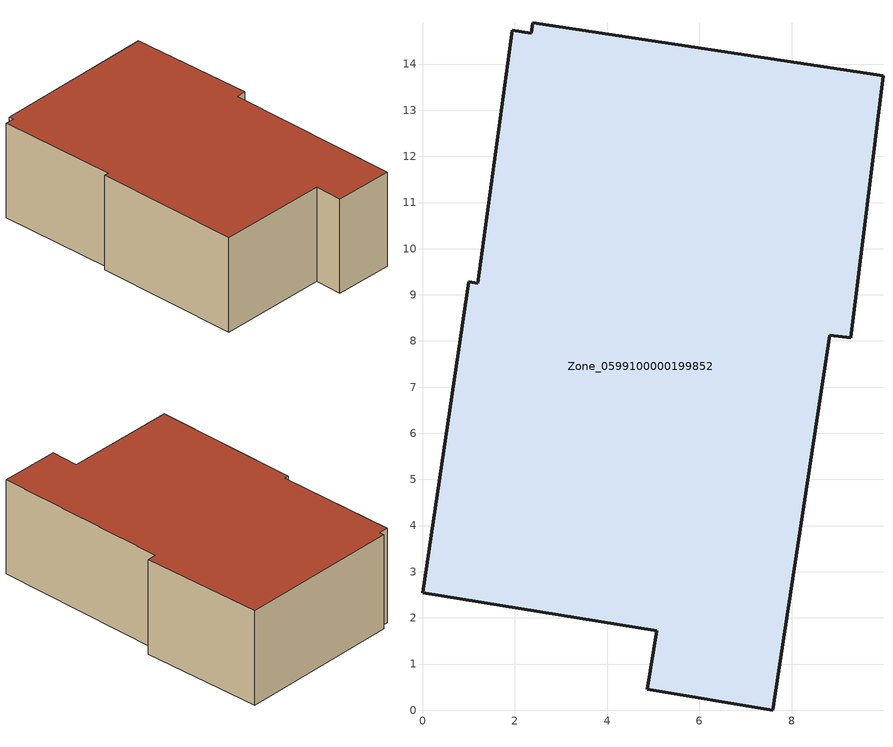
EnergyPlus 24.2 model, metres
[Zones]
Zone_0599100000199852
 floor ground (C_G): 5.08,1.72 0,2.54 1,9.28 1.19,9.25 1.94,14.73 2.36,14.66 2.39,14.89 9.98,13.74 9.28,8.07 8.82,8.12 7.59,0 4.87,0.45 z0
 wall outside (C_F): 9.28,8.07 9.98,13.74 2.39,14.89 2.36,14.66 1.94,14.73 1.19,9.25 1,9.28 0,2.54 5.08,1.72 4.87,0.45 7.59,0 8.82,8.12 9.28,8.07 z0:4.53
 roof outside (C_R): 4.87,0.45 7.59,0 8.82,8.12 9.28,8.07 9.98,13.74 2.39,14.89 2.36,14.66 1.94,14.73 1.19,9.25 1,9.28 0,2.54 5.08,1.72 z4.53
[BUILDING]
Pand.0599100000199852: North Axis=0; Terrain=City; Loads Convergence Tolerance Value=0.04; Temperature Convergence Tolerance Value=0.4; Solar Distribution=FullExterior; Maximum Number of Warmup Days=25; Minimum Number of Warmup Days=1
[Site:Location]
Rotterdam.The.Hague.AP_ZH_NLD Design_Conditions: Latitude=51.96; Longitude=4.45; Time Zone=1; Elevation=-4.5
[SITE:GROUNDTEMPERATURE:BUILDINGSURFACE]
18, 18, 18, 18, 18, 18, 18, 18, 18, 18, 18, 18
[MATERIAL] Thermal Absorptance=0.9; Solar Absorptance=0.7; Visible Absorptance=0.7
Name | Roughness | Thickness | Conductivity | Density | Specific Heat
G.D.1965 | MediumSmooth | 0.15 | 1 | 540 | 1210
F.D.1965 | Rough | 0.3 | 0.857143 | 1920 | 840
R.D.1965 | MediumRough | 0.2 | 0.08 | 1500 | 1000
[CONSTRUCTION]
C_G: G.D.1965
C_F: F.D.1965
C_R: R.D.1965
[ZONE]
Zone_0599100000199852: Type=1; Multiplier=1; Ceiling Height=Autocalculate; Volume=Autocalculate; Floor Area=autocalculate; Part of Total Floor Area=Yes
[ZONEINFILTRATION:DESIGNFLOWRATE]
Infil_Zone_0599100000199852: Zone or ZoneList or Space or SpaceList=Zone_0599100000199852; Schedule=AlwaysOn; Design Flow Rate Calculation Method=Flow/Area; Flow Rate per Floor Area=0.0042; Constant Term Coefficient=1; Temperature Term Coefficient=0; Velocity Term Coefficient=0; Velocity Squared Term Coefficient=0
[HVACTEMPLATE:ZONE:IDEALLOADSAIRSYSTEM]
Zone_0599100000199852: Maximum Heating Supply Air Temperature=50; Minimum Cooling Supply Air Temperature=13; Maximum Heating Supply Air Humidity Ratio=0.0156; Minimum Cooling Supply Air Humidity Ratio=0.0077; Heating Limit=NoLimit; Cooling Limit=NoLimit; Dehumidification Control Type=ConstantSensibleHeatRatio; Cooling Sensible Heat Ratio=0.7; Dehumidification Setpoint=60; Humidification Control Type=None; Humidification Setpoint=30; Outdoor Air Method=None; Outdoor Air Flow Rate per Person=0.00944; Outdoor Air Flow Rate per Zone Floor Area=0; Outdoor Air Flow Rate per Zone=0; Demand Controlled Ventilation Type=None; Outdoor Air Economizer Type=NoEconomizer; Heat Recovery Type=None; Sensible Heat Recovery Effectiveness=0.7; Latent Heat Recovery Effectiveness=0.65
[ZONECONTROL:THERMOSTAT]
ThermostatControl_Zone_0599100000199852: Zone or ZoneList=Zone_0599100000199852; Control Type Schedule=DualSetpointControlType; Control 1=Thermostat_Zone_0599100000199852; Temperature Difference Between Cutout And Setpoint=0
[THERMOSTATSETPOINT:DUALSETPOINT]
Thermostat_Zone_0599100000199852: Heating Setpoint Temperature Schedule=HeatingSetpoint_Zone_0599100000199852; Cooling Setpoint Temperature Schedule=CoolingSetpoint_Zone_0599100000199852
[SCHEDULE:COMPACT]
HeatingSetpoint_Zone_0599100000199852: Through: 12/31, For: AllDays, Until: 24:00, 21
CoolingSetpoint_Zone_0599100000199852: Through: 12/31, For: AllDays, Until: 24:00, 24
DualSetpointControlType: Through: 12/31, For: AllDays, Until: 24:00, 4
AlwaysOn: Through: 12/31, For: AllDays, Until: 24:00, 1
